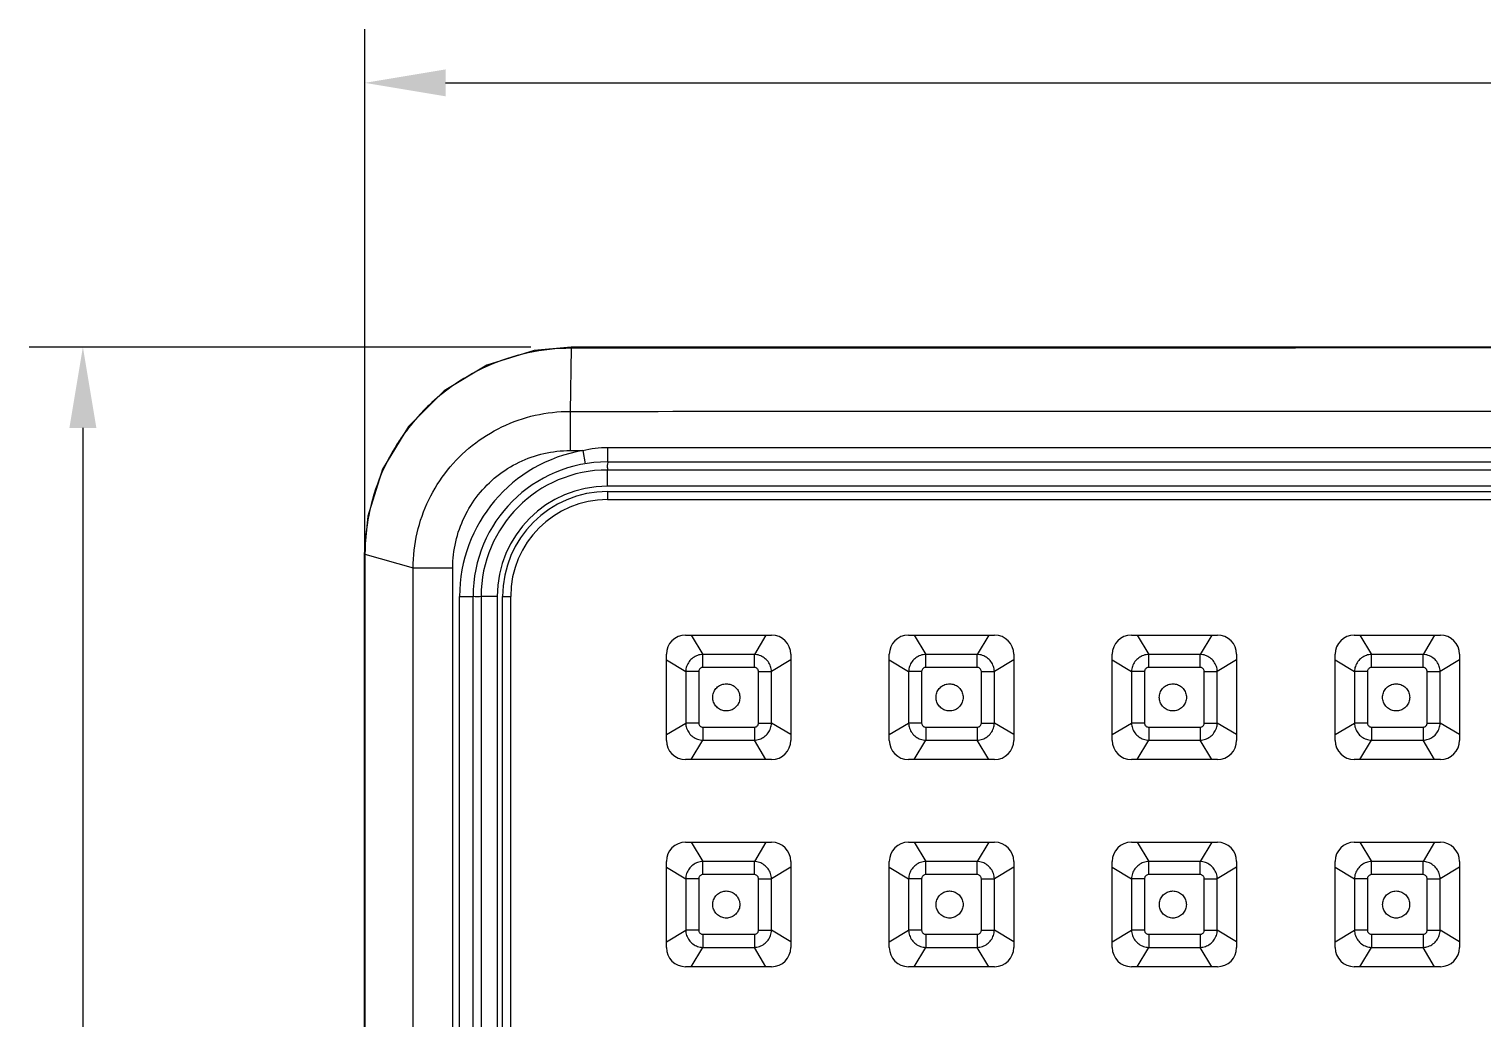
# Model space of a CAD drawing. Extents: x 3970 to 4390, y 960 to 1257.
# Drawn here: x 4028.1 to 4082.1, y 1041.2 to 1078 of the extents above; entities that cross this region are included whole.
import ezdxf

# ---------------------------------------------------------------- set-up
doc = ezdxf.new("R2010")
doc.units = 0
doc.header["$LTSCALE"] = 7
doc.header["$MEASUREMENT"] = 0
doc.layers.get('0').update_dxf_attribs({"color": 2, "linetype": 'CONTINUOUS'})
doc.layers.add('D', color=2, linetype='CONTINUOUS')

msp = doc.modelspace()

# ---------------------------------------------------------------- linework, layer by layer
for p, q in [((4046.724, 1066.166), (4028.071, 1066.166)), ((4030.071, 1063.166), (4030.071, 1004.633))]:
    msp.add_line(p, q)
at = {"color": 7, "linetype": 'Continuous'}
for p, q in [((4048.221, 1066.123), (4048.178, 1063.779)), ((4048.221, 1066.123), (4048.224, 1066.166)), ((4117.742, 1066.199), (4048.224, 1066.166)), ((4048.178, 1063.779), (4048.179, 1062.322)), ((4048.656, 1062.322), (4048.739, 1061.829)), ((4049.573, 1062.438), (4049.573, 1061.899)), ((4049.573, 1061.899), (4116.573, 1061.899)), ((4116.573, 1061.599), (4049.573, 1061.599)), ((4049.573, 1060.999), (4049.573, 1061.599)), ((4116.573, 1060.999), (4049.573, 1060.999)), ((4049.573, 1060.799), (4116.573, 1060.799)), ((4049.573, 1060.799), (4049.573, 1060.499)), ((4049.573, 1060.499), (4116.573, 1060.499)), ((4040.532, 1058.476), (4040.526, 1041.958)), ((4040.556, 1058.476), (4040.531, 1058.476)), ((4040.557, 1058.476), (4042.346, 1057.964)), ((4042.346, 1057.964), (4043.821, 1057.964)), ((4044.073, 1010.899), (4044.073, 1056.899)), ((4044.073, 1056.899), (4044.573, 1056.899)), ((4044.573, 1010.899), (4044.573, 1056.899)), ((4044.873, 1056.899), (4044.873, 1010.899)), ((4045.473, 1056.899), (4044.873, 1056.899)), ((4045.473, 1056.899), (4045.473, 1010.899)), ((4045.673, 1010.899), (4045.673, 1056.899)), ((4045.673, 1056.899), (4045.973, 1056.899)), ((4045.973, 1010.899), (4045.973, 1056.899)), ((4040.526, 1041.958), (4040.526, 1025.873))]:
    msp.add_line(p, q, dxfattribs=at)
at = {"linetype": 'Continuous'}
for p, q in [((4052.473, 1055.462), (4055.673, 1055.462)), ((4052.686, 1055.462), (4053.116, 1054.744)), ((4055.461, 1055.462), (4055.03, 1054.744)), ((4060.759, 1055.462), (4063.959, 1055.462)), ((4060.971, 1055.462), (4061.402, 1054.744)), ((4063.747, 1055.462), (4063.316, 1054.744)), ((4069.045, 1055.462), (4072.245, 1055.462)), ((4069.257, 1055.462), (4069.688, 1054.744)), ((4072.032, 1055.462), (4071.602, 1054.744)), ((4077.33, 1055.462), (4080.53, 1055.462)), ((4077.543, 1055.462), (4077.974, 1054.744)), ((4080.318, 1055.462), (4079.887, 1054.744)), ((4051.761, 1051.549), (4051.761, 1054.749)), ((4051.761, 1054.537), (4052.479, 1054.106)), ((4053.116, 1054.259), (4053.116, 1054.744)), ((4055.03, 1054.744), (4053.116, 1054.744)), ((4055.03, 1054.259), (4055.03, 1054.744)), ((4056.386, 1054.537), (4055.668, 1054.106)), ((4056.386, 1054.749), (4056.386, 1051.549)), ((4060.046, 1051.549), (4060.046, 1054.749)), ((4060.046, 1054.537), (4060.764, 1054.106)), ((4061.402, 1054.259), (4061.402, 1054.744)), ((4063.316, 1054.744), (4061.402, 1054.744)), ((4063.316, 1054.259), (4063.316, 1054.744)), ((4064.672, 1054.537), (4063.954, 1054.106)), ((4064.672, 1054.749), (4064.672, 1051.549)), ((4068.332, 1051.549), (4068.332, 1054.749)), ((4068.332, 1054.537), (4069.05, 1054.106)), ((4069.688, 1054.259), (4069.688, 1054.744)), ((4071.602, 1054.744), (4069.688, 1054.744)), ((4071.602, 1054.259), (4071.602, 1054.744)), ((4072.957, 1054.537), (4072.239, 1054.106)), ((4072.957, 1054.749), (4072.957, 1051.549)), ((4076.618, 1051.549), (4076.618, 1054.749)), ((4076.618, 1054.537), (4077.336, 1054.106)), ((4077.974, 1054.259), (4077.974, 1054.744)), ((4079.887, 1054.744), (4077.974, 1054.744)), ((4079.887, 1054.259), (4079.887, 1054.744)), ((4081.243, 1054.537), (4080.525, 1054.106)), ((4081.243, 1054.749), (4081.243, 1051.549)), ((4052.479, 1054.106), (4052.479, 1052.192)), ((4052.964, 1054.106), (4052.479, 1054.106)), ((4052.964, 1054.106), (4052.964, 1052.192)), ((4055.03, 1054.259), (4053.116, 1054.259)), ((4055.183, 1052.192), (4055.183, 1054.106)), ((4055.183, 1054.106), (4055.668, 1054.106)), ((4055.668, 1052.192), (4055.668, 1054.106)), ((4060.764, 1054.106), (4060.764, 1052.192)), ((4061.249, 1054.106), (4060.764, 1054.106)), ((4061.249, 1054.106), (4061.249, 1052.192)), ((4063.316, 1054.259), (4061.402, 1054.259)), ((4063.469, 1052.192), (4063.469, 1054.106)), ((4063.469, 1054.106), (4063.954, 1054.106)), ((4063.954, 1052.192), (4063.954, 1054.106)), ((4069.05, 1054.106), (4069.05, 1052.192)), ((4069.535, 1054.106), (4069.05, 1054.106)), ((4069.535, 1054.106), (4069.535, 1052.192)), ((4071.602, 1054.259), (4069.688, 1054.259)), ((4071.754, 1052.192), (4071.754, 1054.106)), ((4071.754, 1054.106), (4072.239, 1054.106)), ((4072.239, 1052.192), (4072.239, 1054.106)), ((4077.336, 1054.106), (4077.336, 1052.192)), ((4077.821, 1054.106), (4077.336, 1054.106)), ((4077.821, 1054.106), (4077.821, 1052.192)), ((4079.887, 1054.259), (4077.974, 1054.259)), ((4080.04, 1052.192), (4080.04, 1054.106)), ((4080.04, 1054.106), (4080.525, 1054.106)), ((4080.525, 1052.192), (4080.525, 1054.106)), ((4051.761, 1051.762), (4052.479, 1052.192)), ((4052.964, 1052.192), (4052.479, 1052.192)), ((4053.116, 1052.04), (4053.116, 1051.555)), ((4053.116, 1052.04), (4055.03, 1052.04)), ((4055.03, 1052.04), (4055.03, 1051.555)), ((4055.183, 1052.192), (4055.668, 1052.192)), ((4056.386, 1051.762), (4055.668, 1052.192)), ((4060.046, 1051.762), (4060.764, 1052.192)), ((4061.249, 1052.192), (4060.764, 1052.192)), ((4061.402, 1052.04), (4061.402, 1051.555)), ((4061.402, 1052.04), (4063.316, 1052.04)), ((4063.316, 1052.04), (4063.316, 1051.555)), ((4063.469, 1052.192), (4063.954, 1052.192)), ((4064.672, 1051.762), (4063.954, 1052.192)), ((4068.332, 1051.762), (4069.05, 1052.192)), ((4069.535, 1052.192), (4069.05, 1052.192)), ((4069.688, 1052.04), (4069.688, 1051.555)), ((4069.688, 1052.04), (4071.602, 1052.04)), ((4071.602, 1052.04), (4071.602, 1051.555)), ((4071.754, 1052.192), (4072.239, 1052.192)), ((4072.957, 1051.762), (4072.239, 1052.192)), ((4076.618, 1051.762), (4077.336, 1052.192)), ((4077.821, 1052.192), (4077.336, 1052.192)), ((4077.974, 1052.04), (4077.974, 1051.555)), ((4077.974, 1052.04), (4079.887, 1052.04)), ((4079.887, 1052.04), (4079.887, 1051.555)), ((4080.04, 1052.192), (4080.525, 1052.192)), ((4081.243, 1051.762), (4080.525, 1052.192)), ((4052.686, 1050.837), (4053.116, 1051.555)), ((4053.116, 1051.555), (4055.03, 1051.555)), ((4055.461, 1050.837), (4055.03, 1051.555)), ((4060.971, 1050.837), (4061.402, 1051.555)), ((4061.402, 1051.555), (4063.316, 1051.555)), ((4063.747, 1050.837), (4063.316, 1051.555)), ((4069.257, 1050.837), (4069.688, 1051.555)), ((4069.688, 1051.555), (4071.602, 1051.555)), ((4072.032, 1050.837), (4071.602, 1051.555)), ((4077.543, 1050.837), (4077.974, 1051.555)), ((4077.974, 1051.555), (4079.887, 1051.555)), ((4080.318, 1050.837), (4079.887, 1051.555)), ((4055.673, 1050.837), (4052.473, 1050.837)), ((4063.959, 1050.837), (4060.759, 1050.837)), ((4072.245, 1050.837), (4069.045, 1050.837)), ((4080.53, 1050.837), (4077.33, 1050.837)), ((4052.473, 1047.762), (4055.673, 1047.762)), ((4052.686, 1047.762), (4053.116, 1047.044)), ((4055.461, 1047.762), (4055.03, 1047.044)), ((4060.759, 1047.762), (4063.959, 1047.762)), ((4060.971, 1047.762), (4061.402, 1047.044)), ((4063.747, 1047.762), (4063.316, 1047.044)), ((4069.045, 1047.762), (4072.245, 1047.762)), ((4069.257, 1047.762), (4069.688, 1047.044)), ((4072.032, 1047.762), (4071.602, 1047.044)), ((4077.33, 1047.762), (4080.53, 1047.762)), ((4077.543, 1047.762), (4077.974, 1047.044)), ((4080.318, 1047.762), (4079.887, 1047.044)), ((4051.761, 1043.849), (4051.761, 1047.049)), ((4051.761, 1046.837), (4052.479, 1046.406)), ((4053.116, 1046.559), (4053.116, 1047.044)), ((4055.03, 1047.044), (4053.116, 1047.044)), ((4055.03, 1046.559), (4055.03, 1047.044)), ((4056.386, 1046.837), (4055.668, 1046.406)), ((4056.386, 1047.049), (4056.386, 1043.849)), ((4060.046, 1043.849), (4060.046, 1047.049)), ((4060.046, 1046.837), (4060.764, 1046.406)), ((4061.402, 1046.559), (4061.402, 1047.044)), ((4063.316, 1047.044), (4061.402, 1047.044)), ((4063.316, 1046.559), (4063.316, 1047.044)), ((4064.672, 1046.837), (4063.954, 1046.406)), ((4064.672, 1047.049), (4064.672, 1043.849)), ((4068.332, 1043.849), (4068.332, 1047.049)), ((4068.332, 1046.837), (4069.05, 1046.406)), ((4069.688, 1046.559), (4069.688, 1047.044)), ((4071.602, 1047.044), (4069.688, 1047.044)), ((4071.602, 1046.559), (4071.602, 1047.044)), ((4072.957, 1046.837), (4072.239, 1046.406)), ((4072.957, 1047.049), (4072.957, 1043.849)), ((4076.618, 1043.849), (4076.618, 1047.049)), ((4076.618, 1046.837), (4077.336, 1046.406)), ((4077.974, 1046.559), (4077.974, 1047.044)), ((4079.887, 1047.044), (4077.974, 1047.044)), ((4079.887, 1046.559), (4079.887, 1047.044)), ((4081.243, 1046.837), (4080.525, 1046.406)), ((4081.243, 1047.049), (4081.243, 1043.849)), ((4052.479, 1046.406), (4052.479, 1044.492)), ((4052.964, 1046.406), (4052.479, 1046.406)), ((4052.964, 1046.406), (4052.964, 1044.492)), ((4055.03, 1046.559), (4053.116, 1046.559)), ((4055.183, 1044.492), (4055.183, 1046.406)), ((4055.183, 1046.406), (4055.668, 1046.406)), ((4055.668, 1044.492), (4055.668, 1046.406)), ((4060.764, 1046.406), (4060.764, 1044.492)), ((4061.249, 1046.406), (4060.764, 1046.406)), ((4061.249, 1046.406), (4061.249, 1044.492)), ((4063.316, 1046.559), (4061.402, 1046.559)), ((4063.469, 1044.492), (4063.469, 1046.406)), ((4063.469, 1046.406), (4063.954, 1046.406)), ((4063.954, 1044.492), (4063.954, 1046.406)), ((4069.05, 1046.406), (4069.05, 1044.492)), ((4069.535, 1046.406), (4069.05, 1046.406)), ((4069.535, 1046.406), (4069.535, 1044.492)), ((4071.602, 1046.559), (4069.688, 1046.559)), ((4071.754, 1044.492), (4071.754, 1046.406)), ((4071.754, 1046.406), (4072.239, 1046.406)), ((4072.239, 1044.492), (4072.239, 1046.406)), ((4077.336, 1046.406), (4077.336, 1044.492)), ((4077.821, 1046.406), (4077.336, 1046.406)), ((4077.821, 1046.406), (4077.821, 1044.492)), ((4079.887, 1046.559), (4077.974, 1046.559)), ((4080.04, 1044.492), (4080.04, 1046.406)), ((4080.04, 1046.406), (4080.525, 1046.406)), ((4080.525, 1044.492), (4080.525, 1046.406)), ((4051.761, 1044.062), (4052.479, 1044.492)), ((4052.964, 1044.492), (4052.479, 1044.492)), ((4053.116, 1044.34), (4053.116, 1043.855)), ((4053.116, 1044.34), (4055.03, 1044.34)), ((4055.03, 1044.34), (4055.03, 1043.855)), ((4055.183, 1044.492), (4055.668, 1044.492)), ((4056.386, 1044.062), (4055.668, 1044.492)), ((4060.046, 1044.062), (4060.764, 1044.492)), ((4061.249, 1044.492), (4060.764, 1044.492)), ((4061.402, 1044.34), (4061.402, 1043.855)), ((4061.402, 1044.34), (4063.316, 1044.34)), ((4063.316, 1044.34), (4063.316, 1043.855)), ((4063.469, 1044.492), (4063.954, 1044.492)), ((4064.672, 1044.062), (4063.954, 1044.492)), ((4068.332, 1044.062), (4069.05, 1044.492)), ((4069.535, 1044.492), (4069.05, 1044.492)), ((4069.688, 1044.34), (4069.688, 1043.855)), ((4069.688, 1044.34), (4071.602, 1044.34)), ((4071.602, 1044.34), (4071.602, 1043.855)), ((4071.754, 1044.492), (4072.239, 1044.492)), ((4072.957, 1044.062), (4072.239, 1044.492)), ((4076.618, 1044.062), (4077.336, 1044.492)), ((4077.821, 1044.492), (4077.336, 1044.492)), ((4077.974, 1044.34), (4077.974, 1043.855)), ((4077.974, 1044.34), (4079.887, 1044.34)), ((4079.887, 1044.34), (4079.887, 1043.855)), ((4080.04, 1044.492), (4080.525, 1044.492)), ((4081.243, 1044.062), (4080.525, 1044.492)), ((4052.686, 1043.137), (4053.116, 1043.855)), ((4053.116, 1043.855), (4055.03, 1043.855)), ((4055.461, 1043.137), (4055.03, 1043.855)), ((4060.971, 1043.137), (4061.402, 1043.855)), ((4061.402, 1043.855), (4063.316, 1043.855)), ((4063.747, 1043.137), (4063.316, 1043.855)), ((4069.257, 1043.137), (4069.688, 1043.855)), ((4069.688, 1043.855), (4071.602, 1043.855)), ((4072.032, 1043.137), (4071.602, 1043.855)), ((4077.543, 1043.137), (4077.974, 1043.855)), ((4077.974, 1043.855), (4079.887, 1043.855)), ((4080.318, 1043.137), (4079.887, 1043.855)), ((4055.673, 1043.137), (4052.473, 1043.137)), ((4063.959, 1043.137), (4060.759, 1043.137)), ((4072.245, 1043.137), (4069.045, 1043.137)), ((4080.53, 1043.137), (4077.33, 1043.137))]:
    msp.add_line(p, q, dxfattribs=at)
at = {"color": 7, "linetype": 'Continuous'}
msp.add_lwpolyline([(4048.224, 1066.166), (4046.849, 1066.039), (4045.092, 1065.497), (4043.498, 1064.538), (4042.175, 1063.222), (4041.212, 1061.633), (4040.663, 1059.882), (4040.531, 1058.476)], dxfattribs=at)
for radius, start in [(5.5, 99.6027), (5, 90), (4.7, 90), (4.1, 90), (3.9, 90), (3.6, 90)]:
    msp.add_arc((4049.573, 1056.899), radius, start, 180, dxfattribs=at)
at = {"linetype": 'Continuous'}
for centre, start, end in [((4052.473, 1054.749), 90, 180), ((4055.673, 1054.749), 0, 90), ((4060.759, 1054.749), 90, 180), ((4063.959, 1054.749), 0, 90), ((4069.045, 1054.749), 90, 180), ((4072.245, 1054.749), 0, 90), ((4077.33, 1054.749), 90, 180), ((4080.53, 1054.749), 0, 90), ((4052.473, 1051.549), 180, 270), ((4055.673, 1051.549), 270, 0), ((4060.759, 1051.549), 180, 270), ((4063.959, 1051.549), 270, 0), ((4069.045, 1051.549), 180, 270), ((4072.245, 1051.549), 270, 0), ((4077.33, 1051.549), 180, 270), ((4080.53, 1051.549), 270, 0), ((4052.473, 1047.049), 90, 180), ((4055.673, 1047.049), 0, 90), ((4060.759, 1047.049), 90, 180), ((4063.959, 1047.049), 0, 90), ((4069.045, 1047.049), 90, 180), ((4072.245, 1047.049), 0, 90), ((4077.33, 1047.049), 90, 180), ((4080.53, 1047.049), 0, 90), ((4052.473, 1043.849), 180, 270), ((4055.673, 1043.849), 270, 0), ((4060.759, 1043.849), 180, 270), ((4063.959, 1043.849), 270, 0), ((4069.045, 1043.849), 180, 270), ((4072.245, 1043.849), 270, 0), ((4077.33, 1043.849), 180, 270), ((4080.53, 1043.849), 270, 0)]:
    msp.add_arc(centre, 0.713, start, end, dxfattribs=at)
at = {"color": 7, "linetype": 'Continuous'}
for points, start_tangent, end_tangent in [([(4048.221, 1066.123), (4046.621, 1065.951), (4045.054, 1065.435), (4043.76, 1064.687), (4042.943, 1064.013)], (-1, -0.000818), (-0.725578, -0.688139)), ([(4117.738, 1066.149), (4108.419, 1066.146), (4098.789, 1066.142), (4089.538, 1066.139), (4081.129, 1066.136), (4073.154, 1066.133), (4064.722, 1066.129), (4056.263, 1066.126), (4048.221, 1066.123)], (-1, -0.000385), (-1, -0.000443)), ([(4042.607, 1063.674), (4041.939, 1062.845)], (-0.680333, -0.732903), (-0.572443, -0.819944)), ([(4042.346, 1057.964), (4042.495, 1059.26), (4042.928, 1060.488), (4043.623, 1061.59), (4044.545, 1062.51), (4045.65, 1063.203), (4046.88, 1063.633), (4048.178, 1063.779)], (0.002358, 0.999997), (1, -0.000142)), ([(4042.943, 1064.013), (4042.749, 1063.822), (4042.607, 1063.674)], (-0.725578, -0.688139), (-0.680333, -0.732903)), ([(4048.178, 1063.779), (4065.675, 1063.783), (4083.739, 1063.786), (4101.702, 1063.79), (4118.664, 1063.794)], (1, 0.000227), (1, 0.000253)), ([(4041.758, 1062.573), (4041.162, 1061.44), (4040.7, 1059.923), (4040.557, 1058.476)], (-0.537653, -0.843166), (-0.002323, -0.999997)), ([(4041.939, 1062.845), (4041.895, 1062.781), (4041.758, 1062.573)], (-0.572443, -0.819944), (-0.537653, -0.843166)), ([(4043.821, 1057.964), (4043.929, 1058.929), (4044.251, 1059.85), (4044.768, 1060.677), (4045.459, 1061.368), (4046.286, 1061.889), (4047.21, 1062.213), (4048.179, 1062.322)], (0.000287, 1), (1, 0.000645)), ([(4048.179, 1062.322), (4048.417, 1062.322), (4048.656, 1062.322)], (1, 0.000335), (1, 0.000333)), ([(4048.656, 1062.322), (4049.114, 1062.409), (4049.573, 1062.438)], (0.969487, 0.245143), (1, -0.000434)), ([(4049.573, 1062.438), (4072.617, 1062.434), (4094.951, 1062.431), (4116.573, 1062.428)], (1, -0.000154), (1, -0.000175)), ([(4049.573, 1061.899), (4049.574, 1061.825), (4049.575, 1061.612), (4049.576, 1061.599)], (1, -0.000001), (0.11489, -0.993378)), ([(4040.557, 1058.476), (4040.553, 1050.422), (4040.551, 1042.231), (4040.55, 1033.899)], (-0.000545, -1), (0.000002, -1)), ([(4042.346, 1033.899), (4042.346, 1037.216), (4042.346, 1040.147), (4042.346, 1042.821), (4042.346, 1045.363), (4042.346, 1047.888), (4042.346, 1050.432), (4042.346, 1052.985), (4042.346, 1055.512), (4042.346, 1057.964)], (0, 1), (0, 1)), ([(4043.821, 1033.899), (4043.821, 1037.216), (4043.821, 1040.147), (4043.821, 1042.821), (4043.821, 1045.363), (4043.821, 1047.888), (4043.821, 1050.432), (4043.821, 1052.985), (4043.821, 1055.512), (4043.821, 1057.964)], (0, 1), (0, 1)), ([(4044.573, 1056.899), (4044.649, 1056.902), (4044.865, 1056.905), (4044.874, 1056.906)], (-0.00005, 1), (0.992787, 0.119895))]:
    msp.add_spline(points, degree=3, dxfattribs=dict(at, start_tangent=start_tangent, end_tangent=end_tangent))
at = {"linetype": 'Continuous'}
for points, start_tangent, end_tangent in [([(4053.116, 1054.744), (4052.923, 1054.709), (4052.747, 1054.616), (4052.606, 1054.475), (4052.514, 1054.299), (4052.479, 1054.106)], (-0.99963, -0.027186), (-0.026957, -0.999637)), ([(4055.668, 1054.106), (4055.633, 1054.299), (4055.54, 1054.475), (4055.399, 1054.616), (4055.223, 1054.709), (4055.03, 1054.744)], (-0.027186, 0.99963), (-0.999637, 0.026957)), ([(4061.402, 1054.744), (4061.209, 1054.709), (4061.033, 1054.616), (4060.892, 1054.475), (4060.8, 1054.299), (4060.764, 1054.106)], (-0.99963, -0.027186), (-0.026957, -0.999637)), ([(4063.954, 1054.106), (4063.918, 1054.299), (4063.826, 1054.475), (4063.685, 1054.616), (4063.509, 1054.709), (4063.316, 1054.744)], (-0.027186, 0.99963), (-0.999637, 0.026957)), ([(4069.688, 1054.744), (4069.495, 1054.709), (4069.319, 1054.616), (4069.178, 1054.475), (4069.085, 1054.299), (4069.05, 1054.106)], (-0.99963, -0.027186), (-0.026957, -0.999637)), ([(4072.239, 1054.106), (4072.204, 1054.299), (4072.112, 1054.475), (4071.971, 1054.616), (4071.795, 1054.709), (4071.602, 1054.744)], (-0.027186, 0.99963), (-0.999637, 0.026957)), ([(4077.974, 1054.744), (4077.781, 1054.709), (4077.605, 1054.616), (4077.463, 1054.475), (4077.371, 1054.299), (4077.336, 1054.106)], (-0.99963, -0.027186), (-0.026957, -0.999637)), ([(4080.525, 1054.106), (4080.49, 1054.299), (4080.397, 1054.475), (4080.256, 1054.616), (4080.08, 1054.709), (4079.887, 1054.744)], (-0.027186, 0.99963), (-0.999637, 0.026957)), ([(4053.116, 1054.259), (4053.071, 1054.252), (4053.028, 1054.23), (4052.993, 1054.195), (4052.971, 1054.151), (4052.964, 1054.106)], (-1, -0.000016), (0.000439, -1)), ([(4055.183, 1054.106), (4055.176, 1054.151), (4055.154, 1054.194), (4055.119, 1054.23), (4055.075, 1054.252), (4055.03, 1054.259)], (-0.000016, 1), (-1, -0.000439)), ([(4061.402, 1054.259), (4061.357, 1054.252), (4061.314, 1054.23), (4061.279, 1054.195), (4061.257, 1054.151), (4061.249, 1054.106)], (-1, -0.000016), (0.000439, -1)), ([(4063.469, 1054.106), (4063.461, 1054.151), (4063.439, 1054.194), (4063.404, 1054.23), (4063.361, 1054.252), (4063.316, 1054.259)], (-0.000016, 1), (-1, -0.000439)), ([(4069.688, 1054.259), (4069.643, 1054.252), (4069.6, 1054.23), (4069.564, 1054.195), (4069.542, 1054.151), (4069.535, 1054.106)], (-1, -0.000016), (0.000439, -1)), ([(4071.754, 1054.106), (4071.747, 1054.151), (4071.725, 1054.194), (4071.69, 1054.23), (4071.647, 1054.252), (4071.602, 1054.259)], (-0.000016, 1), (-1, -0.000439)), ([(4077.974, 1054.259), (4077.929, 1054.252), (4077.885, 1054.23), (4077.85, 1054.195), (4077.828, 1054.151), (4077.821, 1054.106)], (-1, -0.000016), (0.000439, -1)), ([(4080.04, 1054.106), (4080.033, 1054.151), (4080.011, 1054.194), (4079.976, 1054.23), (4079.932, 1054.252), (4079.887, 1054.259)], (-0.000016, 1), (-1, -0.000439)), ([(4053.988, 1052.642), (4053.816, 1052.672), (4053.664, 1052.76), (4053.552, 1052.894), (4053.492, 1053.058), (4053.492, 1053.234), (4053.552, 1053.399), (4053.664, 1053.533), (4053.816, 1053.62), (4053.988, 1053.65)], (-1, 0), (1, 0)), ([(4053.988, 1053.65), (4054.159, 1053.62), (4054.311, 1053.533), (4054.423, 1053.399), (4054.483, 1053.234), (4054.483, 1053.058), (4054.423, 1052.894), (4054.311, 1052.76), (4054.159, 1052.672), (4053.988, 1052.642)], (1, 0), (-1, 0)), ([(4062.288, 1052.642), (4062.116, 1052.672), (4061.964, 1052.76), (4061.852, 1052.894), (4061.792, 1053.058), (4061.792, 1053.234), (4061.852, 1053.399), (4061.964, 1053.533), (4062.116, 1053.62), (4062.288, 1053.65)], (-1, 0), (1, 0)), ([(4062.288, 1053.65), (4062.459, 1053.62), (4062.611, 1053.533), (4062.723, 1053.399), (4062.783, 1053.234), (4062.783, 1053.058), (4062.723, 1052.894), (4062.611, 1052.76), (4062.459, 1052.672), (4062.288, 1052.642)], (1, 0), (-1, 0)), ([(4070.588, 1052.642), (4070.416, 1052.672), (4070.264, 1052.76), (4070.152, 1052.894), (4070.092, 1053.058), (4070.092, 1053.234), (4070.152, 1053.399), (4070.264, 1053.533), (4070.416, 1053.62), (4070.588, 1053.65)], (-1, 0), (1, 0)), ([(4070.588, 1053.65), (4070.759, 1053.62), (4070.911, 1053.533), (4071.023, 1053.399), (4071.083, 1053.234), (4071.083, 1053.058), (4071.023, 1052.894), (4070.911, 1052.76), (4070.759, 1052.672), (4070.588, 1052.642)], (1, 0), (-1, 0)), ([(4078.888, 1052.642), (4078.716, 1052.672), (4078.564, 1052.76), (4078.452, 1052.894), (4078.392, 1053.058), (4078.392, 1053.234), (4078.452, 1053.399), (4078.564, 1053.533), (4078.716, 1053.62), (4078.888, 1053.65)], (-1, 0), (1, 0)), ([(4078.888, 1053.65), (4079.059, 1053.62), (4079.211, 1053.533), (4079.323, 1053.399), (4079.383, 1053.234), (4079.383, 1053.058), (4079.323, 1052.894), (4079.211, 1052.76), (4079.059, 1052.672), (4078.888, 1052.642)], (1, 0), (-1, 0)), ([(4052.479, 1052.192), (4052.514, 1051.999), (4052.606, 1051.823), (4052.747, 1051.682), (4052.923, 1051.59), (4053.116, 1051.555)], (0.027186, -0.99963), (0.999637, -0.026957)), ([(4052.964, 1052.192), (4052.971, 1052.147), (4052.993, 1052.104), (4053.028, 1052.069), (4053.071, 1052.047), (4053.116, 1052.04)], (0.000016, -1), (1, 0.000439)), ([(4055.03, 1052.04), (4055.075, 1052.047), (4055.118, 1052.069), (4055.154, 1052.104), (4055.176, 1052.147), (4055.183, 1052.192)], (1, 0.000016), (-0.000439, 1)), ([(4055.03, 1051.555), (4055.223, 1051.59), (4055.399, 1051.682), (4055.54, 1051.823), (4055.633, 1051.999), (4055.668, 1052.192)], (0.99963, 0.027186), (0.026957, 0.999637)), ([(4060.764, 1052.192), (4060.8, 1051.999), (4060.892, 1051.823), (4061.033, 1051.682), (4061.209, 1051.59), (4061.402, 1051.555)], (0.027186, -0.99963), (0.999637, -0.026957)), ([(4061.249, 1052.192), (4061.257, 1052.147), (4061.279, 1052.104), (4061.314, 1052.069), (4061.357, 1052.047), (4061.402, 1052.04)], (0.000016, -1), (1, 0.000439)), ([(4063.316, 1052.04), (4063.361, 1052.047), (4063.404, 1052.069), (4063.439, 1052.104), (4063.461, 1052.147), (4063.469, 1052.192)], (1, 0.000016), (-0.000439, 1)), ([(4063.316, 1051.555), (4063.509, 1051.59), (4063.685, 1051.682), (4063.826, 1051.823), (4063.918, 1051.999), (4063.954, 1052.192)], (0.99963, 0.027186), (0.026957, 0.999637)), ([(4069.05, 1052.192), (4069.085, 1051.999), (4069.178, 1051.823), (4069.319, 1051.682), (4069.495, 1051.59), (4069.688, 1051.555)], (0.027186, -0.99963), (0.999637, -0.026957)), ([(4069.535, 1052.192), (4069.542, 1052.147), (4069.564, 1052.104), (4069.599, 1052.069), (4069.643, 1052.047), (4069.688, 1052.04)], (0.000016, -1), (1, 0.000439)), ([(4071.602, 1052.04), (4071.647, 1052.047), (4071.69, 1052.069), (4071.725, 1052.104), (4071.747, 1052.147), (4071.754, 1052.192)], (1, 0.000016), (-0.000439, 1)), ([(4071.602, 1051.555), (4071.795, 1051.59), (4071.971, 1051.682), (4072.112, 1051.823), (4072.204, 1051.999), (4072.239, 1052.192)], (0.99963, 0.027186), (0.026957, 0.999637)), ([(4077.336, 1052.192), (4077.371, 1051.999), (4077.463, 1051.823), (4077.605, 1051.682), (4077.781, 1051.59), (4077.974, 1051.555)], (0.027186, -0.99963), (0.999637, -0.026957)), ([(4077.821, 1052.192), (4077.828, 1052.147), (4077.85, 1052.104), (4077.885, 1052.069), (4077.928, 1052.047), (4077.974, 1052.04)], (0.000016, -1), (1, 0.000439)), ([(4079.887, 1052.04), (4079.932, 1052.047), (4079.976, 1052.069), (4080.011, 1052.104), (4080.033, 1052.147), (4080.04, 1052.192)], (1, 0.000016), (-0.000439, 1)), ([(4079.887, 1051.555), (4080.08, 1051.59), (4080.256, 1051.682), (4080.397, 1051.823), (4080.49, 1051.999), (4080.525, 1052.192)], (0.99963, 0.027186), (0.026957, 0.999637)), ([(4053.116, 1047.044), (4052.923, 1047.009), (4052.747, 1046.916), (4052.606, 1046.775), (4052.514, 1046.599), (4052.479, 1046.406)], (-0.99963, -0.027186), (-0.026957, -0.999637)), ([(4055.668, 1046.406), (4055.633, 1046.599), (4055.54, 1046.775), (4055.399, 1046.916), (4055.223, 1047.009), (4055.03, 1047.044)], (-0.027186, 0.99963), (-0.999637, 0.026957)), ([(4061.402, 1047.044), (4061.209, 1047.009), (4061.033, 1046.916), (4060.892, 1046.775), (4060.8, 1046.599), (4060.764, 1046.406)], (-0.99963, -0.027186), (-0.026957, -0.999637)), ([(4063.954, 1046.406), (4063.918, 1046.599), (4063.826, 1046.775), (4063.685, 1046.916), (4063.509, 1047.009), (4063.316, 1047.044)], (-0.027186, 0.99963), (-0.999637, 0.026957)), ([(4069.688, 1047.044), (4069.495, 1047.009), (4069.319, 1046.916), (4069.178, 1046.775), (4069.085, 1046.599), (4069.05, 1046.406)], (-0.99963, -0.027186), (-0.026957, -0.999637)), ([(4072.239, 1046.406), (4072.204, 1046.599), (4072.112, 1046.775), (4071.971, 1046.916), (4071.795, 1047.009), (4071.602, 1047.044)], (-0.027186, 0.99963), (-0.999637, 0.026957)), ([(4077.974, 1047.044), (4077.781, 1047.009), (4077.605, 1046.916), (4077.463, 1046.775), (4077.371, 1046.599), (4077.336, 1046.406)], (-0.99963, -0.027186), (-0.026957, -0.999637)), ([(4080.525, 1046.406), (4080.49, 1046.599), (4080.397, 1046.775), (4080.256, 1046.916), (4080.08, 1047.009), (4079.887, 1047.044)], (-0.027186, 0.99963), (-0.999637, 0.026957)), ([(4053.116, 1046.559), (4053.071, 1046.552), (4053.028, 1046.53), (4052.993, 1046.495), (4052.971, 1046.451), (4052.964, 1046.406)], (-1, -0.000016), (0.000439, -1)), ([(4055.183, 1046.406), (4055.176, 1046.451), (4055.154, 1046.494), (4055.119, 1046.53), (4055.075, 1046.552), (4055.03, 1046.559)], (-0.000016, 1), (-1, -0.000439)), ([(4061.402, 1046.559), (4061.357, 1046.552), (4061.314, 1046.53), (4061.279, 1046.495), (4061.257, 1046.451), (4061.249, 1046.406)], (-1, -0.000016), (0.000439, -1)), ([(4063.469, 1046.406), (4063.461, 1046.451), (4063.439, 1046.494), (4063.404, 1046.53), (4063.361, 1046.552), (4063.316, 1046.559)], (-0.000016, 1), (-1, -0.000439)), ([(4069.688, 1046.559), (4069.643, 1046.552), (4069.6, 1046.53), (4069.564, 1046.495), (4069.542, 1046.451), (4069.535, 1046.406)], (-1, -0.000016), (0.000439, -1)), ([(4071.754, 1046.406), (4071.747, 1046.451), (4071.725, 1046.494), (4071.69, 1046.53), (4071.647, 1046.552), (4071.602, 1046.559)], (-0.000016, 1), (-1, -0.000439)), ([(4077.974, 1046.559), (4077.929, 1046.552), (4077.885, 1046.53), (4077.85, 1046.495), (4077.828, 1046.451), (4077.821, 1046.406)], (-1, -0.000016), (0.000439, -1)), ([(4080.04, 1046.406), (4080.033, 1046.451), (4080.011, 1046.494), (4079.976, 1046.53), (4079.932, 1046.552), (4079.887, 1046.559)], (-0.000016, 1), (-1, -0.000439)), ([(4053.988, 1044.944), (4053.816, 1044.974), (4053.665, 1045.062), (4053.553, 1045.195), (4053.493, 1045.36), (4053.493, 1045.534), (4053.553, 1045.699), (4053.665, 1045.832), (4053.816, 1045.92), (4053.988, 1045.95)], (-1, 0), (1, 0)), ([(4053.988, 1045.95), (4054.159, 1045.92), (4054.31, 1045.832), (4054.422, 1045.699), (4054.482, 1045.534), (4054.482, 1045.36), (4054.422, 1045.195), (4054.31, 1045.062), (4054.159, 1044.974), (4053.988, 1044.944)], (1, 0), (-1, 0)), ([(4062.288, 1044.944), (4062.116, 1044.974), (4061.965, 1045.062), (4061.853, 1045.195), (4061.793, 1045.36), (4061.793, 1045.534), (4061.853, 1045.699), (4061.965, 1045.832), (4062.116, 1045.92), (4062.288, 1045.95)], (-1, 0), (1, 0)), ([(4062.288, 1045.95), (4062.459, 1045.92), (4062.61, 1045.832), (4062.722, 1045.699), (4062.782, 1045.534), (4062.782, 1045.36), (4062.722, 1045.195), (4062.61, 1045.062), (4062.459, 1044.974), (4062.288, 1044.944)], (1, 0), (-1, 0)), ([(4070.588, 1044.944), (4070.416, 1044.974), (4070.265, 1045.062), (4070.153, 1045.195), (4070.093, 1045.36), (4070.093, 1045.534), (4070.153, 1045.699), (4070.265, 1045.832), (4070.416, 1045.92), (4070.588, 1045.95)], (-1, 0), (1, 0)), ([(4070.588, 1045.95), (4070.759, 1045.92), (4070.91, 1045.832), (4071.022, 1045.699), (4071.082, 1045.534), (4071.082, 1045.36), (4071.022, 1045.195), (4070.91, 1045.062), (4070.759, 1044.974), (4070.588, 1044.944)], (1, 0), (-1, 0)), ([(4078.888, 1044.944), (4078.716, 1044.974), (4078.565, 1045.062), (4078.453, 1045.195), (4078.393, 1045.36), (4078.393, 1045.534), (4078.453, 1045.699), (4078.565, 1045.832), (4078.716, 1045.92), (4078.888, 1045.95)], (-1, 0), (1, 0)), ([(4078.888, 1045.95), (4079.059, 1045.92), (4079.21, 1045.832), (4079.322, 1045.699), (4079.382, 1045.534), (4079.382, 1045.36), (4079.322, 1045.195), (4079.21, 1045.062), (4079.059, 1044.974), (4078.888, 1044.944)], (1, 0), (-1, 0)), ([(4052.479, 1044.492), (4052.514, 1044.299), (4052.606, 1044.123), (4052.747, 1043.982), (4052.923, 1043.89), (4053.116, 1043.855)], (0.027186, -0.99963), (0.999637, -0.026957)), ([(4052.964, 1044.492), (4052.971, 1044.447), (4052.993, 1044.404), (4053.028, 1044.369), (4053.071, 1044.347), (4053.116, 1044.34)], (0.000016, -1), (1, 0.000439)), ([(4055.03, 1044.34), (4055.075, 1044.347), (4055.118, 1044.369), (4055.154, 1044.404), (4055.176, 1044.447), (4055.183, 1044.492)], (1, 0.000016), (-0.000439, 1)), ([(4055.03, 1043.855), (4055.223, 1043.89), (4055.399, 1043.982), (4055.54, 1044.123), (4055.633, 1044.299), (4055.668, 1044.492)], (0.99963, 0.027186), (0.026957, 0.999637)), ([(4060.764, 1044.492), (4060.8, 1044.299), (4060.892, 1044.123), (4061.033, 1043.982), (4061.209, 1043.89), (4061.402, 1043.855)], (0.027186, -0.99963), (0.999637, -0.026957)), ([(4061.249, 1044.492), (4061.257, 1044.447), (4061.279, 1044.404), (4061.314, 1044.369), (4061.357, 1044.347), (4061.402, 1044.34)], (0.000016, -1), (1, 0.000439)), ([(4063.316, 1044.34), (4063.361, 1044.347), (4063.404, 1044.369), (4063.439, 1044.404), (4063.461, 1044.447), (4063.469, 1044.492)], (1, 0.000016), (-0.000439, 1)), ([(4063.316, 1043.855), (4063.509, 1043.89), (4063.685, 1043.982), (4063.826, 1044.123), (4063.918, 1044.299), (4063.954, 1044.492)], (0.99963, 0.027186), (0.026957, 0.999637)), ([(4069.05, 1044.492), (4069.085, 1044.299), (4069.178, 1044.123), (4069.319, 1043.982), (4069.495, 1043.89), (4069.688, 1043.855)], (0.027186, -0.99963), (0.999637, -0.026957)), ([(4069.535, 1044.492), (4069.542, 1044.447), (4069.564, 1044.404), (4069.599, 1044.369), (4069.643, 1044.347), (4069.688, 1044.34)], (0.000016, -1), (1, 0.000439)), ([(4071.602, 1044.34), (4071.647, 1044.347), (4071.69, 1044.369), (4071.725, 1044.404), (4071.747, 1044.447), (4071.754, 1044.492)], (1, 0.000016), (-0.000439, 1)), ([(4071.602, 1043.855), (4071.795, 1043.89), (4071.971, 1043.982), (4072.112, 1044.123), (4072.204, 1044.299), (4072.239, 1044.492)], (0.99963, 0.027186), (0.026957, 0.999637)), ([(4077.336, 1044.492), (4077.371, 1044.299), (4077.463, 1044.123), (4077.605, 1043.982), (4077.781, 1043.89), (4077.974, 1043.855)], (0.027186, -0.99963), (0.999637, -0.026957)), ([(4077.821, 1044.492), (4077.828, 1044.447), (4077.85, 1044.404), (4077.885, 1044.369), (4077.928, 1044.347), (4077.974, 1044.34)], (0.000016, -1), (1, 0.000439)), ([(4079.887, 1044.34), (4079.932, 1044.347), (4079.976, 1044.369), (4080.011, 1044.404), (4080.033, 1044.447), (4080.04, 1044.492)], (1, 0.000016), (-0.000439, 1)), ([(4079.887, 1043.855), (4080.08, 1043.89), (4080.256, 1043.982), (4080.397, 1044.123), (4080.49, 1044.299), (4080.525, 1044.492)], (0.99963, 0.027186), (0.026957, 0.999637))]:
    msp.add_spline(points, degree=3, dxfattribs=dict(at, start_tangent=start_tangent, end_tangent=end_tangent))
msp.add_solid([(4029.571, 1063.166), (4030.571, 1063.166), (4030.071, 1066.166)])
at = {"layer": 'D'}
for p, q in [((4040.55, 1035.399), (4040.55, 1077.989)), ((4043.55, 1075.989), (4273.426, 1075.989))]:
    msp.add_line(p, q, dxfattribs=at)
msp.add_solid([(4043.55, 1076.489), (4043.55, 1075.489), (4040.55, 1075.989)], dxfattribs=at)

doc.saveas('drawing.dxf')
